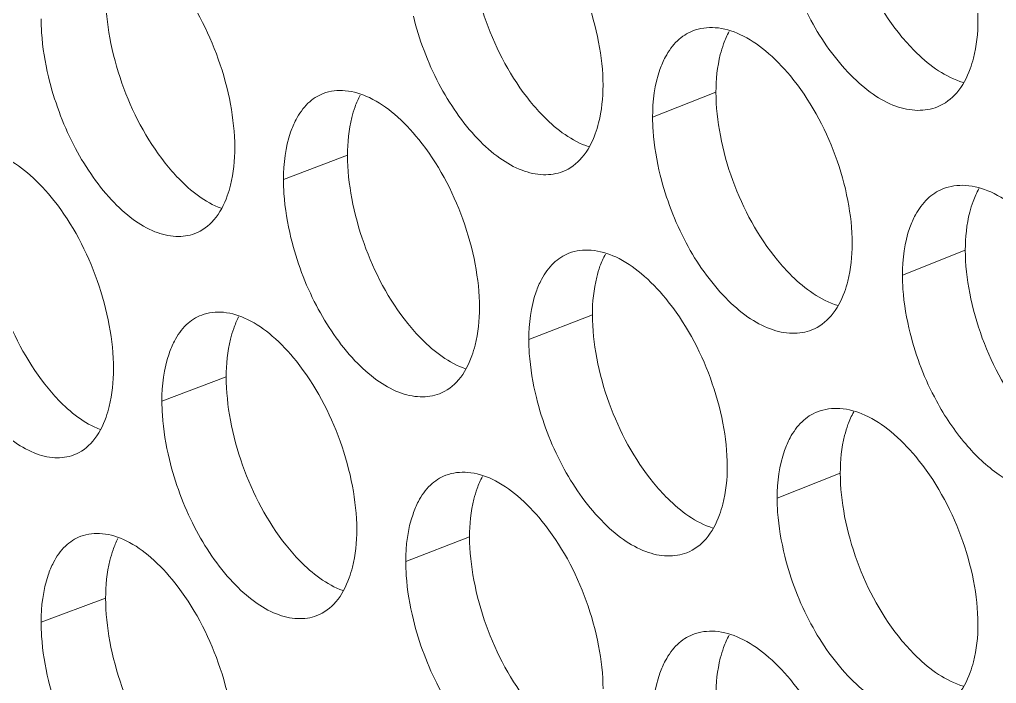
# Model space of a CAD drawing. Header units: millimetres. Extents: x 1177 to 4147, y 93 to 2194.
# Drawn here: x 2529.28 to 2542.03, y 1032.4 to 1041.06 of the extents above; entities that cross this region are included whole.
import ezdxf

# ---------------------------------------------------------------- set-up
doc = ezdxf.new("R2010")
doc.units = ezdxf.units.MM
doc.header["$LTSCALE"] = 0.1
doc.layers.get('0').update_dxf_attribs({"lineweight": 13})
doc.layers.add('标注', color=251, linetype='Continuous', lineweight=9)

# ---------------------------------------------------------------- blocks, each defined once
blk = doc.blocks.new('02')
at = {"layer": '标注'}
for p, q in [((4395.371, 1077.148), (4394.189, 1076.685)), ((4388.503, 1075.974), (4387.309, 1075.52)), ((4400.018, 1074.207), (4398.846, 1073.739)), ((4393.067, 1073.001), (4391.882, 1072.541)), ((4386.242, 1071.843), (4385.043, 1071.392)), ((4397.688, 1070.05), (4396.511, 1069.585)), ((4390.778, 1068.859), (4389.588, 1068.403)), ((4383.995, 1067.718), (4382.792, 1067.269)), ((4383.995, 1067.718), (4382.792, 1067.269))]:
    blk.add_line(p, q, dxfattribs=at)
for points, knots in [([(4400.254, 1078.485), (4400.254, 1078.755), (4400.189, 1079.315), (4399.882, 1080.401), (4399.457, 1081.171), (4399.094, 1081.607)], [0, 0, 0, 0, 0.239421, 0.496413, 1, 1, 1, 1]), ([(4400.254, 1078.485), (4400.254, 1078.755), (4400.189, 1079.315), (4399.882, 1080.401), (4399.457, 1081.171), (4399.094, 1081.607)], [0, 0, 0, 0, 0.239421, 0.496413, 1, 1, 1, 1]), ([(4397.688, 1081.3), (4397.688, 1081.03), (4397.751, 1080.469), (4398.056, 1079.383), (4398.477, 1078.612), (4398.838, 1078.176)], [0, 0, 0, 0, 0.239633, 0.496767, 1, 1, 1, 1]), ([(4397.688, 1081.3), (4397.688, 1081.03), (4397.751, 1080.469), (4398.056, 1079.383), (4398.477, 1078.612), (4398.838, 1078.176)], [0, 0, 0, 0, 0.239633, 0.496767, 1, 1, 1, 1]), ([(4393.265, 1077.277), (4393.265, 1077.547), (4393.201, 1078.107), (4392.899, 1079.194), (4392.483, 1079.967), (4392.126, 1080.407)], [0, 0, 0, 0, 0.239639, 0.496867, 1, 1, 1, 1]), ([(4390.778, 1080.109), (4390.778, 1079.839), (4390.841, 1079.279), (4391.139, 1078.192), (4391.552, 1077.418), (4391.908, 1076.977)], [0, 0, 0, 0, 0.239851, 0.497219, 1, 1, 1, 1]), ([(4396.654, 1079.75), (4396.764, 1079.313), (4397.079, 1078.49), (4397.694, 1077.615), (4398.271, 1077.108), (4398.697, 1076.876), (4399.116, 1076.786), (4399.384, 1076.829), (4399.5, 1076.876)], [0, 0, 0, 0, 0.305092, 0.590325, 0.714405, 0.822131, 0.915528, 1, 1, 1, 1]), ([(4396.654, 1079.75), (4396.764, 1079.313), (4397.079, 1078.49), (4397.694, 1077.615), (4398.271, 1077.108), (4398.697, 1076.876), (4399.116, 1076.786), (4399.384, 1076.829), (4399.5, 1076.876)], [0, 0, 0, 0, 0.305092, 0.590325, 0.714405, 0.822131, 0.915528, 1, 1, 1, 1]), ([(4386.401, 1076.118), (4386.401, 1076.388), (4386.339, 1076.949), (4386.043, 1078.036), (4385.635, 1078.812), (4385.283, 1079.255)], [0, 0, 0, 0, 0.239858, 0.497322, 1, 1, 1, 1]), ([(4383.995, 1078.968), (4383.995, 1078.697), (4384.056, 1078.136), (4384.349, 1077.048), (4384.753, 1076.271), (4385.104, 1075.828)], [0, 0, 0, 0, 0.240069, 0.497672, 1, 1, 1, 1]), ([(4389.73, 1078.567), (4389.837, 1078.131), (4390.144, 1077.31), (4390.745, 1076.431), (4391.31, 1075.919), (4391.727, 1075.683), (4392.138, 1075.586), (4392.402, 1075.626), (4392.516, 1075.67)], [0, 0, 0, 0, 0.306595, 0.592601, 0.716644, 0.823962, 0.916568, 1, 1, 1, 1]), ([(4382.792, 1078.519), (4382.792, 1078.432), (4382.805, 1078.067), (4382.865, 1077.704), (4382.93, 1077.433)], [0, 0, 0, 0, 0.237689, 1, 1, 1, 1]), ([(4396.757, 1077.451), (4396.618, 1077.62), (4396.333, 1077.917), (4395.857, 1078.237), (4395.38, 1078.381), (4395.069, 1078.344), (4394.939, 1078.293)], [0, 0, 0, 0, 0.309532, 0.576416, 0.801728, 1, 1, 1, 1]), ([(4400.109, 1077.582), (4400.133, 1077.648), (4400.223, 1077.941), (4400.254, 1078.249), (4400.254, 1078.485)], [0, 0, 0, 0, 0.229514, 1, 1, 1, 1]), ([(4400.109, 1077.582), (4400.133, 1077.648), (4400.223, 1077.941), (4400.254, 1078.249), (4400.254, 1078.485)], [0, 0, 0, 0, 0.229514, 1, 1, 1, 1]), ([(4394.939, 1078.293), (4394.833, 1078.251), (4394.628, 1078.116), (4394.488, 1077.917), (4394.429, 1077.806)], [0, 0, 0, 0, 0.475484, 1, 1, 1, 1]), ([(4398.838, 1078.176), (4398.925, 1078.071), (4399.245, 1077.721), (4399.652, 1077.426), (4399.979, 1077.33)], [0, 0, 0, 0, 0.285211, 1, 1, 1, 1]), ([(4398.838, 1078.176), (4398.925, 1078.071), (4399.245, 1077.721), (4399.652, 1077.426), (4399.979, 1077.33)], [0, 0, 0, 0, 0.285211, 1, 1, 1, 1]), ([(4395.513, 1078.051), (4395.489, 1077.985), (4395.401, 1077.692), (4395.371, 1077.383), (4395.371, 1077.148)], [0, 0, 0, 0, 0.229141, 1, 1, 1, 1]), ([(4394.429, 1077.806), (4394.389, 1077.731), (4394.237, 1077.376), (4394.189, 1076.984), (4394.189, 1076.685)], [0, 0, 0, 0, 0.22205, 1, 1, 1, 1]), ([(4382.93, 1077.433), (4383.035, 1076.997), (4383.336, 1076.177), (4383.922, 1075.295), (4384.475, 1074.779), (4384.884, 1074.538), (4385.287, 1074.436), (4385.546, 1074.471), (4385.658, 1074.513)], [0, 0, 0, 0, 0.308117, 0.594911, 0.718921, 0.825829, 0.917631, 1, 1, 1, 1]), ([(4397.91, 1074.327), (4397.91, 1074.597), (4397.846, 1075.157), (4397.54, 1076.243), (4397.119, 1077.014), (4396.757, 1077.451)], [0, 0, 0, 0, 0.239493, 0.496564, 1, 1, 1, 1]), ([(4399.5, 1076.876), (4399.637, 1076.931), (4399.901, 1077.133), (4400.05, 1077.422), (4400.109, 1077.582)], [0, 0, 0, 0, 0.464648, 1, 1, 1, 1]), ([(4399.5, 1076.876), (4399.637, 1076.931), (4399.901, 1077.133), (4400.05, 1077.422), (4400.109, 1077.582)], [0, 0, 0, 0, 0.464648, 1, 1, 1, 1]), ([(4393.122, 1076.375), (4393.146, 1076.441), (4393.234, 1076.733), (4393.265, 1077.042), (4393.265, 1077.277)], [0, 0, 0, 0, 0.229076, 1, 1, 1, 1]), ([(4388.052, 1077.125), (4387.946, 1077.084), (4387.74, 1076.949), (4387.602, 1076.748), (4387.543, 1076.637)], [0, 0, 0, 0, 0.473719, 1, 1, 1, 1]), ([(4389.831, 1076.268), (4389.694, 1076.437), (4389.417, 1076.733), (4388.952, 1077.057), (4388.485, 1077.206), (4388.181, 1077.174), (4388.052, 1077.125)], [0, 0, 0, 0, 0.31112, 0.578509, 0.803168, 1, 1, 1, 1]), ([(4395.371, 1077.148), (4395.371, 1076.878), (4395.434, 1076.317), (4395.736, 1075.231), (4396.155, 1074.459), (4396.515, 1074.021)], [0, 0, 0, 0, 0.239706, 0.496917, 1, 1, 1, 1]), ([(4391.908, 1076.977), (4391.992, 1076.875), (4392.298, 1076.53), (4392.687, 1076.236), (4393.002, 1076.133)], [0, 0, 0, 0, 0.285023, 1, 1, 1, 1]), ([(4388.643, 1076.876), (4388.62, 1076.81), (4388.533, 1076.517), (4388.503, 1076.209), (4388.503, 1075.974)], [0, 0, 0, 0, 0.228706, 1, 1, 1, 1]), ([(4387.543, 1076.637), (4387.504, 1076.562), (4387.355, 1076.208), (4387.309, 1075.817), (4387.309, 1075.52)], [0, 0, 0, 0, 0.221445, 1, 1, 1, 1]), ([(4394.189, 1076.685), (4394.189, 1076.598), (4394.203, 1076.233), (4394.265, 1075.871), (4394.332, 1075.6)], [0, 0, 0, 0, 0.237814, 1, 1, 1, 1]), ([(4392.516, 1075.67), (4392.653, 1075.723), (4392.917, 1075.925), (4393.064, 1076.215), (4393.122, 1076.375)], [0, 0, 0, 0, 0.462617, 1, 1, 1, 1]), ([(4390.963, 1073.135), (4390.963, 1073.405), (4390.9, 1073.966), (4390.6, 1075.053), (4390.186, 1075.827), (4389.831, 1076.268)], [0, 0, 0, 0, 0.239711, 0.497019, 1, 1, 1, 1]), ([(4383.03, 1075.132), (4382.897, 1075.301), (4382.626, 1075.598), (4382.173, 1075.924), (4381.717, 1076.079), (4381.417, 1076.051), (4381.292, 1076.005)], [0, 0, 0, 0, 0.312757, 0.580674, 0.804664, 1, 1, 1, 1]), ([(4386.261, 1075.217), (4386.285, 1075.282), (4386.371, 1075.575), (4386.401, 1075.883), (4386.401, 1076.118)], [0, 0, 0, 0, 0.228642, 1, 1, 1, 1]), ([(4388.503, 1075.974), (4388.503, 1075.703), (4388.565, 1075.143), (4388.862, 1074.055), (4389.272, 1073.28), (4389.626, 1072.839)], [0, 0, 0, 0, 0.239923, 0.49737, 1, 1, 1, 1]), ([(4385.104, 1075.828), (4385.183, 1075.727), (4385.477, 1075.388), (4385.846, 1075.095), (4386.149, 1074.985)], [0, 0, 0, 0, 0.284751, 1, 1, 1, 1]), ([(4387.309, 1075.52), (4387.309, 1075.433), (4387.322, 1075.067), (4387.383, 1074.704), (4387.449, 1074.434)], [0, 0, 0, 0, 0.237738, 1, 1, 1, 1]), ([(4394.332, 1075.6), (4394.441, 1075.164), (4394.754, 1074.341), (4395.363, 1073.465), (4395.936, 1072.957), (4396.36, 1072.723), (4396.776, 1072.631), (4397.043, 1072.673), (4397.158, 1072.718)], [0, 0, 0, 0, 0.305591, 0.59108, 0.715148, 0.822737, 0.915872, 1, 1, 1, 1]), ([(4399.599, 1075.348), (4399.493, 1075.306), (4399.289, 1075.171), (4399.149, 1074.972), (4399.089, 1074.863)], [0, 0, 0, 0, 0.476586, 1, 1, 1, 1]), ([(4401.444, 1074.518), (4401.302, 1074.687), (4401.013, 1074.983), (4400.53, 1075.301), (4400.045, 1075.442), (4399.731, 1075.401), (4399.599, 1075.348)], [0, 0, 0, 0, 0.3085, 0.575059, 0.800797, 1, 1, 1, 1]), ([(4384.141, 1071.992), (4384.141, 1072.262), (4384.079, 1072.823), (4383.785, 1073.911), (4383.38, 1074.688), (4383.03, 1075.132)], [0, 0, 0, 0, 0.239931, 0.497473, 1, 1, 1, 1]), ([(4385.658, 1074.513), (4385.795, 1074.564), (4386.059, 1074.766), (4386.204, 1075.056), (4386.261, 1075.217)], [0, 0, 0, 0, 0.460494, 1, 1, 1, 1]), ([(4400.163, 1075.111), (4400.139, 1075.045), (4400.049, 1074.752), (4400.018, 1074.443), (4400.018, 1074.207)], [0, 0, 0, 0, 0.229432, 1, 1, 1, 1]), ([(4381.761, 1074.847), (4381.761, 1074.577), (4381.822, 1074.016), (4382.113, 1072.928), (4382.515, 1072.15), (4382.864, 1071.705)], [0, 0, 0, 0, 0.240142, 0.497822, 1, 1, 1, 1]), ([(4399.089, 1074.863), (4399.048, 1074.787), (4398.894, 1074.433), (4398.846, 1074.039), (4398.846, 1073.739)], [0, 0, 0, 0, 0.222471, 1, 1, 1, 1]), ([(4387.449, 1074.434), (4387.555, 1073.998), (4387.861, 1073.177), (4388.457, 1072.297), (4389.018, 1071.784), (4389.432, 1071.546), (4389.841, 1071.447), (4390.103, 1071.485), (4390.216, 1071.529)], [0, 0, 0, 0, 0.307101, 0.593368, 0.717399, 0.82458, 0.91692, 1, 1, 1, 1]), ([(4394.434, 1073.301), (4394.296, 1073.47), (4394.014, 1073.767), (4393.542, 1074.088), (4393.068, 1074.234), (4392.759, 1074.199), (4392.629, 1074.148)], [0, 0, 0, 0, 0.310056, 0.577106, 0.802202, 1, 1, 1, 1]), ([(4397.766, 1073.424), (4397.79, 1073.49), (4397.88, 1073.783), (4397.91, 1074.091), (4397.91, 1074.327)], [0, 0, 0, 0, 0.229368, 1, 1, 1, 1]), ([(4400.018, 1074.207), (4400.018, 1073.937), (4400.082, 1073.377), (4400.389, 1072.291), (4400.812, 1071.521), (4401.176, 1071.086)], [0, 0, 0, 0, 0.239561, 0.496616, 1, 1, 1, 1]), ([(4392.629, 1074.148), (4392.524, 1074.107), (4392.318, 1073.971), (4392.179, 1073.772), (4392.12, 1073.661)], [0, 0, 0, 0, 0.474911, 1, 1, 1, 1]), ([(4396.515, 1074.021), (4396.6, 1073.917), (4396.916, 1073.568), (4397.317, 1073.274), (4397.64, 1073.175)], [0, 0, 0, 0, 0.285157, 1, 1, 1, 1]), ([(4393.209, 1073.904), (4393.186, 1073.838), (4393.098, 1073.545), (4393.067, 1073.236), (4393.067, 1073.001)], [0, 0, 0, 0, 0.228996, 1, 1, 1, 1]), ([(4392.12, 1073.661), (4392.08, 1073.586), (4391.929, 1073.231), (4391.882, 1072.84), (4391.882, 1072.541)], [0, 0, 0, 0, 0.221845, 1, 1, 1, 1]), ([(4398.846, 1073.739), (4398.846, 1073.653), (4398.86, 1073.288), (4398.923, 1072.925), (4398.991, 1072.655)], [0, 0, 0, 0, 0.237866, 1, 1, 1, 1]), ([(4397.158, 1072.718), (4397.295, 1072.773), (4397.559, 1072.975), (4397.707, 1073.264), (4397.766, 1073.424)], [0, 0, 0, 0, 0.463981, 1, 1, 1, 1]), ([(4380.692, 1073.315), (4380.796, 1072.88), (4381.094, 1072.06), (4381.677, 1071.177), (4382.226, 1070.659), (4382.631, 1070.417), (4383.031, 1070.313), (4383.289, 1070.346), (4383.401, 1070.388)], [0, 0, 0, 0, 0.308628, 0.595689, 0.719688, 0.826459, 0.91799, 1, 1, 1, 1]), ([(4395.581, 1070.174), (4395.581, 1070.444), (4395.517, 1071.004), (4395.213, 1072.091), (4394.794, 1072.863), (4394.434, 1073.301)], [0, 0, 0, 0, 0.239566, 0.496716, 1, 1, 1, 1]), ([(4387.549, 1072.134), (4387.414, 1072.303), (4387.139, 1072.599), (4386.678, 1072.924), (4386.215, 1073.075), (4385.912, 1073.044), (4385.785, 1072.996)], [0, 0, 0, 0, 0.31166, 0.579222, 0.803661, 1, 1, 1, 1]), ([(4390.821, 1072.233), (4390.845, 1072.299), (4390.933, 1072.592), (4390.963, 1072.9), (4390.963, 1073.135)], [0, 0, 0, 0, 0.228931, 1, 1, 1, 1]), ([(4385.785, 1072.996), (4385.679, 1072.956), (4385.472, 1072.821), (4385.334, 1072.619), (4385.276, 1072.507)], [0, 0, 0, 0, 0.473099, 1, 1, 1, 1]), ([(4393.067, 1073.001), (4393.067, 1072.731), (4393.13, 1072.17), (4393.431, 1071.083), (4393.846, 1070.31), (4394.205, 1069.871)], [0, 0, 0, 0, 0.239778, 0.497068, 1, 1, 1, 1]), ([(4386.381, 1072.745), (4386.358, 1072.679), (4386.271, 1072.386), (4386.242, 1072.078), (4386.242, 1071.843)], [0, 0, 0, 0, 0.228562, 1, 1, 1, 1]), ([(4389.626, 1072.839), (4389.708, 1072.737), (4390.01, 1072.394), (4390.393, 1072.1), (4390.703, 1071.994)], [0, 0, 0, 0, 0.284942, 1, 1, 1, 1]), ([(4391.882, 1072.541), (4391.882, 1072.454), (4391.896, 1072.089), (4391.957, 1071.726), (4392.024, 1071.456)], [0, 0, 0, 0, 0.237788, 1, 1, 1, 1]), ([(4398.991, 1072.655), (4399.046, 1072.436), (4399.183, 1072.005), (4399.508, 1071.299), (4399.975, 1070.604), (4400.581, 1070.016), (4401.229, 1069.697), (4401.678, 1069.717), (4401.855, 1069.789)], [0, 0, 0, 0, 0.152652, 0.305439, 0.523584, 0.715027, 0.870754, 1, 1, 1, 1]), ([(4385.276, 1072.507), (4385.237, 1072.432), (4385.089, 1072.079), (4385.043, 1071.689), (4385.043, 1071.392)], [0, 0, 0, 0, 0.221251, 1, 1, 1, 1]), ([(4390.216, 1071.529), (4390.353, 1071.581), (4390.617, 1071.783), (4390.763, 1072.073), (4390.821, 1072.233)], [0, 0, 0, 0, 0.46192, 1, 1, 1, 1]), ([(4384.002, 1071.091), (4384.025, 1071.157), (4384.112, 1071.449), (4384.141, 1071.757), (4384.141, 1071.992)], [0, 0, 0, 0, 0.228498, 1, 1, 1, 1]), ([(4388.675, 1068.999), (4388.675, 1069.269), (4388.612, 1069.83), (4388.314, 1070.917), (4387.903, 1071.692), (4387.549, 1072.134)], [0, 0, 0, 0, 0.239784, 0.49717, 1, 1, 1, 1]), ([(4386.242, 1071.843), (4386.242, 1071.573), (4386.303, 1071.012), (4386.598, 1069.924), (4387.006, 1069.148), (4387.358, 1068.706)], [0, 0, 0, 0, 0.239996, 0.497521, 1, 1, 1, 1]), ([(4382.864, 1071.705), (4382.942, 1071.605), (4383.231, 1071.268), (4383.595, 1070.976), (4383.893, 1070.863)], [0, 0, 0, 0, 0.284641, 1, 1, 1, 1]), ([(4392.024, 1071.456), (4392.132, 1071.02), (4392.442, 1070.198), (4393.047, 1069.32), (4393.616, 1068.81), (4394.037, 1068.575), (4394.45, 1068.481), (4394.715, 1068.521), (4394.83, 1068.566)], [0, 0, 0, 0, 0.306092, 0.591839, 0.715894, 0.823347, 0.916219, 1, 1, 1, 1]), ([(4385.043, 1071.392), (4385.043, 1071.305), (4385.057, 1070.939), (4385.117, 1070.576), (4385.183, 1070.306)], [0, 0, 0, 0, 0.237713, 1, 1, 1, 1]), ([(4399.094, 1070.357), (4398.953, 1070.526), (4398.666, 1070.822), (4398.186, 1071.142), (4397.705, 1071.284), (4397.394, 1071.245), (4397.262, 1071.193)], [0, 0, 0, 0, 0.309013, 0.575734, 0.801259, 1, 1, 1, 1]), ([(4383.401, 1070.388), (4383.537, 1070.439), (4383.801, 1070.64), (4383.945, 1070.93), (4384.002, 1071.091)], [0, 0, 0, 0, 0.459766, 1, 1, 1, 1]), ([(4397.262, 1071.193), (4397.156, 1071.151), (4396.951, 1071.015), (4396.812, 1070.817), (4396.752, 1070.707)], [0, 0, 0, 0, 0.476042, 1, 1, 1, 1]), ([(4397.831, 1070.953), (4397.807, 1070.887), (4397.718, 1070.594), (4397.688, 1070.285), (4397.688, 1070.05)], [0, 0, 0, 0, 0.229286, 1, 1, 1, 1]), ([(4396.752, 1070.707), (4396.712, 1070.631), (4396.559, 1070.277), (4396.511, 1069.884), (4396.511, 1069.585)], [0, 0, 0, 0, 0.222259, 1, 1, 1, 1]), ([(4400.254, 1067.235), (4400.254, 1067.505), (4400.189, 1068.065), (4399.882, 1069.151), (4399.457, 1069.921), (4399.094, 1070.357)], [0, 0, 0, 0, 0.239421, 0.496413, 1, 1, 1, 1]), ([(4385.183, 1070.306), (4385.288, 1069.87), (4385.591, 1069.049), (4386.183, 1068.168), (4386.74, 1067.654), (4387.151, 1067.414), (4387.557, 1067.314), (4387.818, 1067.35), (4387.93, 1067.393)], [0, 0, 0, 0, 0.307608, 0.594138, 0.718158, 0.825202, 0.917274, 1, 1, 1, 1]), ([(4395.437, 1069.272), (4395.461, 1069.337), (4395.55, 1069.63), (4395.581, 1069.939), (4395.581, 1070.174)], [0, 0, 0, 0, 0.229222, 1, 1, 1, 1]), ([(4390.334, 1070.009), (4390.228, 1069.968), (4390.022, 1069.832), (4389.883, 1069.632), (4389.824, 1069.521)], [0, 0, 0, 0, 0.474323, 1, 1, 1, 1]), ([(4392.126, 1069.157), (4391.988, 1069.326), (4391.708, 1069.622), (4391.24, 1069.945), (4390.769, 1070.092), (4390.463, 1070.058), (4390.334, 1070.009)], [0, 0, 0, 0, 0.310585, 0.577804, 0.802682, 1, 1, 1, 1]), ([(4397.688, 1070.05), (4397.688, 1069.78), (4397.751, 1069.219), (4398.056, 1068.133), (4398.477, 1067.362), (4398.838, 1066.926)], [0, 0, 0, 0, 0.239633, 0.496767, 1, 1, 1, 1]), ([(4394.205, 1069.871), (4394.289, 1069.768), (4394.6, 1069.421), (4394.995, 1069.127), (4395.314, 1069.026)], [0, 0, 0, 0, 0.285095, 1, 1, 1, 1]), ([(4390.919, 1069.762), (4390.896, 1069.696), (4390.808, 1069.403), (4390.778, 1069.095), (4390.778, 1068.859)], [0, 0, 0, 0, 0.228851, 1, 1, 1, 1]), ([(4389.824, 1069.521), (4389.785, 1069.446), (4389.635, 1069.092), (4389.588, 1068.701), (4389.588, 1068.403)], [0, 0, 0, 0, 0.221643, 1, 1, 1, 1]), ([(4396.511, 1069.585), (4396.511, 1069.498), (4396.525, 1069.133), (4396.587, 1068.77), (4396.654, 1068.5)], [0, 0, 0, 0, 0.23784, 1, 1, 1, 1]), ([(4394.83, 1068.566), (4394.967, 1068.62), (4395.231, 1068.822), (4395.379, 1069.112), (4395.437, 1069.272)], [0, 0, 0, 0, 0.463304, 1, 1, 1, 1]), ([(4393.265, 1066.027), (4393.265, 1066.297), (4393.201, 1066.857), (4392.899, 1067.944), (4392.483, 1068.717), (4392.126, 1069.157)], [0, 0, 0, 0, 0.239639, 0.496867, 1, 1, 1, 1]), ([(4383.531, 1068.873), (4383.425, 1068.833), (4383.218, 1068.697), (4383.08, 1068.495), (4383.022, 1068.383)], [0, 0, 0, 0, 0.472462, 1, 1, 1, 1]), ([(4383.531, 1068.873), (4383.425, 1068.833), (4383.218, 1068.697), (4383.08, 1068.495), (4383.022, 1068.383)], [0, 0, 0, 0, 0.472462, 1, 1, 1, 1]), ([(4385.283, 1068.005), (4385.148, 1068.174), (4384.876, 1068.471), (4384.419, 1068.797), (4383.959, 1068.949), (4383.658, 1068.92), (4383.531, 1068.873)], [0, 0, 0, 0, 0.312206, 0.579944, 0.804159, 1, 1, 1, 1]), ([(4385.283, 1068.005), (4385.148, 1068.174), (4384.876, 1068.471), (4384.419, 1068.797), (4383.959, 1068.949), (4383.658, 1068.92), (4383.531, 1068.873)], [0, 0, 0, 0, 0.312206, 0.579944, 0.804159, 1, 1, 1, 1]), ([(4388.534, 1068.097), (4388.558, 1068.163), (4388.645, 1068.456), (4388.675, 1068.764), (4388.675, 1068.999)], [0, 0, 0, 0, 0.228786, 1, 1, 1, 1]), ([(4387.358, 1068.706), (4387.439, 1068.604), (4387.737, 1068.263), (4388.112, 1067.97), (4388.419, 1067.862)], [0, 0, 0, 0, 0.284851, 1, 1, 1, 1]), ([(4390.778, 1068.859), (4390.778, 1068.589), (4390.841, 1068.029), (4391.139, 1066.942), (4391.552, 1066.168), (4391.908, 1065.727)], [0, 0, 0, 0, 0.239851, 0.497219, 1, 1, 1, 1]), ([(4384.133, 1068.619), (4384.11, 1068.553), (4384.024, 1068.26), (4383.995, 1067.953), (4383.995, 1067.718)], [0, 0, 0, 0, 0.228418, 1, 1, 1, 1]), ([(4384.133, 1068.619), (4384.11, 1068.553), (4384.024, 1068.26), (4383.995, 1067.953), (4383.995, 1067.718)], [0, 0, 0, 0, 0.228418, 1, 1, 1, 1]), ([(4383.022, 1068.383), (4382.983, 1068.308), (4382.837, 1067.955), (4382.792, 1067.566), (4382.792, 1067.269)], [0, 0, 0, 0, 0.221061, 1, 1, 1, 1]), ([(4383.022, 1068.383), (4382.983, 1068.308), (4382.837, 1067.955), (4382.792, 1067.566), (4382.792, 1067.269)], [0, 0, 0, 0, 0.221061, 1, 1, 1, 1]), ([(4389.588, 1068.403), (4389.588, 1068.316), (4389.602, 1067.951), (4389.663, 1067.588), (4389.73, 1067.317)], [0, 0, 0, 0, 0.237763, 1, 1, 1, 1]), ([(4396.654, 1068.5), (4396.764, 1068.063), (4397.079, 1067.24), (4397.694, 1066.365), (4398.271, 1065.858), (4398.697, 1065.626), (4399.116, 1065.536), (4399.384, 1065.579), (4399.5, 1065.626)], [0, 0, 0, 0, 0.305092, 0.590325, 0.714405, 0.822131, 0.915528, 1, 1, 1, 1]), ([(4386.401, 1064.868), (4386.401, 1065.138), (4386.339, 1065.699), (4386.043, 1066.786), (4385.635, 1067.562), (4385.283, 1068.005)], [0, 0, 0, 0, 0.239858, 0.497322, 1, 1, 1, 1]), ([(4386.401, 1064.868), (4386.401, 1065.138), (4386.339, 1065.699), (4386.043, 1066.786), (4385.635, 1067.562), (4385.283, 1068.005)], [0, 0, 0, 0, 0.239858, 0.497322, 1, 1, 1, 1]), ([(4387.93, 1067.393), (4388.067, 1067.445), (4388.331, 1067.647), (4388.476, 1067.937), (4388.534, 1068.097)], [0, 0, 0, 0, 0.461212, 1, 1, 1, 1]), ([(4383.995, 1067.718), (4383.995, 1067.447), (4384.056, 1066.886), (4384.349, 1065.798), (4384.753, 1065.021), (4385.104, 1064.578)], [0, 0, 0, 0, 0.240069, 0.497672, 1, 1, 1, 1]), ([(4383.995, 1067.718), (4383.995, 1067.447), (4384.056, 1066.886), (4384.349, 1065.798), (4384.753, 1065.021), (4385.104, 1064.578)], [0, 0, 0, 0, 0.240069, 0.497672, 1, 1, 1, 1]), ([(4382.792, 1067.269), (4382.792, 1067.182), (4382.805, 1066.817), (4382.865, 1066.454), (4382.93, 1066.183)], [0, 0, 0, 0, 0.237689, 1, 1, 1, 1]), ([(4382.792, 1067.269), (4382.792, 1067.182), (4382.805, 1066.817), (4382.865, 1066.454), (4382.93, 1066.183)], [0, 0, 0, 0, 0.237689, 1, 1, 1, 1]), ([(4389.73, 1067.317), (4389.837, 1066.881), (4390.144, 1066.06), (4390.745, 1065.181), (4391.31, 1064.669), (4391.727, 1064.433), (4392.138, 1064.336), (4392.402, 1064.376), (4392.516, 1064.42)], [0, 0, 0, 0, 0.306595, 0.592601, 0.716644, 0.823962, 0.916568, 1, 1, 1, 1]), ([(4400.109, 1066.332), (4400.133, 1066.398), (4400.223, 1066.691), (4400.254, 1066.999), (4400.254, 1067.235)], [0, 0, 0, 0, 0.229514, 1, 1, 1, 1]), ([(4396.757, 1066.201), (4396.618, 1066.37), (4396.333, 1066.667), (4395.857, 1066.987), (4395.38, 1067.131), (4395.069, 1067.094), (4394.939, 1067.043)], [0, 0, 0, 0, 0.309532, 0.576416, 0.801728, 1, 1, 1, 1]), ([(4394.939, 1067.043), (4394.833, 1067.001), (4394.628, 1066.866), (4394.488, 1066.667), (4394.429, 1066.556)], [0, 0, 0, 0, 0.475484, 1, 1, 1, 1]), ([(4398.838, 1066.926), (4398.925, 1066.821), (4399.245, 1066.471), (4399.652, 1066.176), (4399.979, 1066.08)], [0, 0, 0, 0, 0.285211, 1, 1, 1, 1]), ([(4395.513, 1066.801), (4395.489, 1066.735), (4395.401, 1066.442), (4395.371, 1066.133), (4395.371, 1065.898)], [0, 0, 0, 0, 0.229141, 1, 1, 1, 1]), ([(4394.429, 1066.556), (4394.389, 1066.481), (4394.237, 1066.126), (4394.189, 1065.734), (4394.189, 1065.435)], [0, 0, 0, 0, 0.22205, 1, 1, 1, 1]), ([(4399.5, 1065.626), (4399.637, 1065.681), (4399.901, 1065.883), (4400.05, 1066.172), (4400.109, 1066.332)], [0, 0, 0, 0, 0.464648, 1, 1, 1, 1]), ([(4382.93, 1066.183), (4383.035, 1065.747), (4383.336, 1064.927), (4383.922, 1064.045), (4384.475, 1063.529), (4384.884, 1063.288), (4385.287, 1063.186), (4385.546, 1063.221), (4385.658, 1063.263)], [0, 0, 0, 0, 0.308117, 0.594911, 0.718921, 0.825829, 0.917631, 1, 1, 1, 1]), ([(4382.93, 1066.183), (4383.035, 1065.747), (4383.336, 1064.927), (4383.922, 1064.045), (4384.475, 1063.529), (4384.884, 1063.288), (4385.287, 1063.186), (4385.546, 1063.221), (4385.658, 1063.263)], [0, 0, 0, 0, 0.308117, 0.594911, 0.718921, 0.825829, 0.917631, 1, 1, 1, 1]), ([(4397.91, 1063.077), (4397.91, 1063.347), (4397.846, 1063.907), (4397.54, 1064.993), (4397.119, 1065.764), (4396.757, 1066.201)], [0, 0, 0, 0, 0.239493, 0.496564, 1, 1, 1, 1])]:
    blk.add_open_spline(points, degree=3, knots=knots, dxfattribs=at)
for points in [[(4395.617, 1078.282), (4395.577, 1078.208), (4395.542, 1078.13), (4395.513, 1078.051)], [(4388.739, 1077.095), (4388.702, 1077.025), (4388.67, 1076.951), (4388.643, 1076.876)], [(4400.272, 1075.351), (4400.229, 1075.274), (4400.193, 1075.193), (4400.163, 1075.111)], [(4393.311, 1074.131), (4393.271, 1074.058), (4393.238, 1073.982), (4393.209, 1073.904)], [(4386.474, 1072.96), (4386.438, 1072.891), (4386.407, 1072.819), (4386.381, 1072.745)], [(4397.938, 1071.189), (4397.896, 1071.113), (4397.861, 1071.034), (4397.831, 1070.953)], [(4391.018, 1069.986), (4390.979, 1069.914), (4390.947, 1069.839), (4390.919, 1069.762)], [(4384.224, 1068.83), (4384.189, 1068.762), (4384.159, 1068.691), (4384.133, 1068.619)], [(4384.224, 1068.83), (4384.189, 1068.762), (4384.159, 1068.691), (4384.133, 1068.619)], [(4395.617, 1067.032), (4395.577, 1066.958), (4395.542, 1066.88), (4395.513, 1066.801)]]:
    blk.add_open_spline(points, degree=3, dxfattribs=at)

msp = doc.modelspace()

# ---------------------------------------------------------------- block references
at = {"xscale": 0.7, "yscale": 0.7, "zscale": 0.7}
msp.add_blockref('02', (-538.391, 286.112), dxfattribs=at)

doc.saveas('drawing.dxf')
